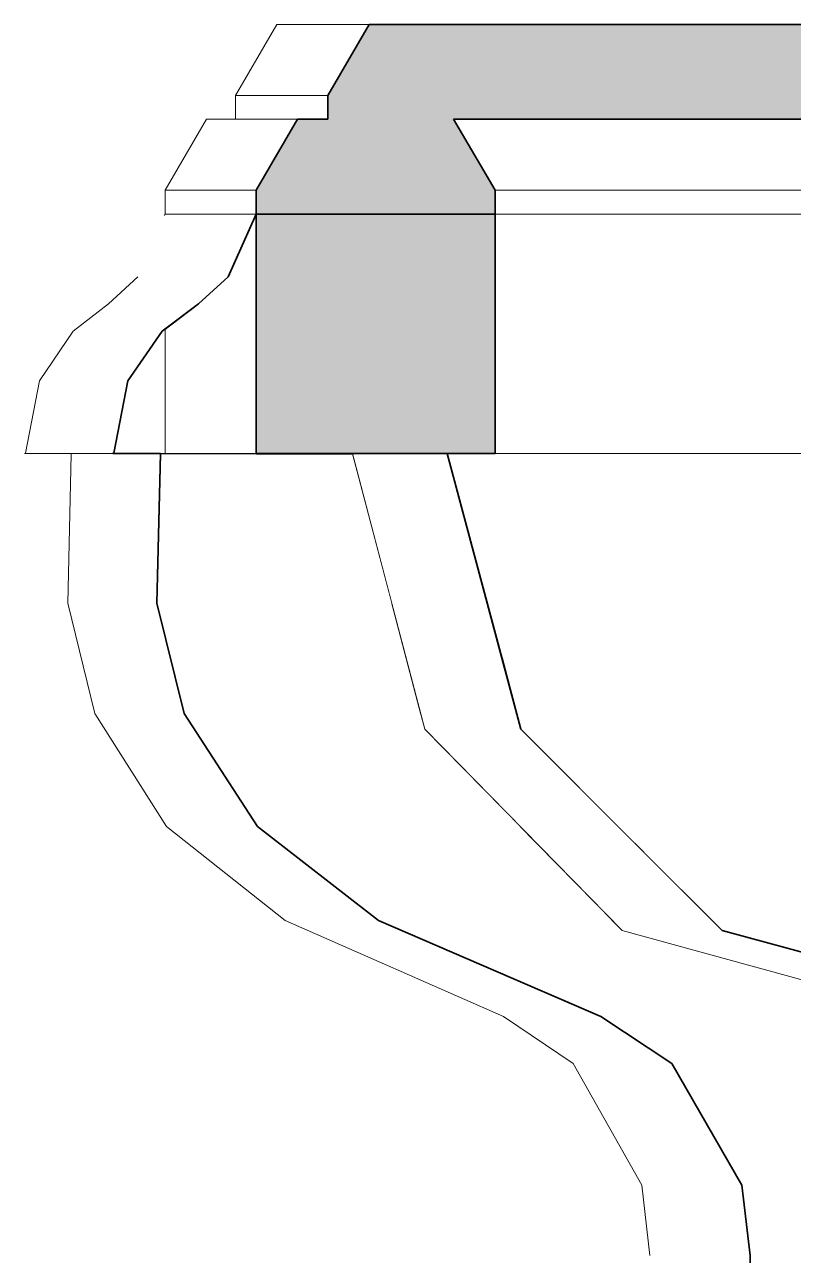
# Model space of a CAD drawing. Header units: millimetres. Extents: x -46169 to 237885, y -84465 to 18123.
# Drawn here: x 224730.3 to 224892.7, y -84152.6 to -83892.6 of the extents above; entities that cross this region are included whole.
import ezdxf

# ---------------------------------------------------------------- set-up
doc = ezdxf.new("R2010")
doc.units = ezdxf.units.MM
doc.header["$MEASUREMENT"] = 0
doc.linetypes.add('Wipeout_Contour', pattern=[1000, 0, -1000])
doc.layers.add('New_A-25-M_Wall_Ext', color=7, linetype='Continuous')
for name, color, linetype, lineweight, true_color in [('New_A-25-M_Wall_Ext_Pen_No__104', 7, 'Continuous', 15, 0xa6a6a6), ('New_A-25-M_Wall_Ext_Pen_No__44', 7, 'Continuous', 35, 0x444444), ('New_A-25-M_Wall_Ext_Pen_No__75', 7, 'Continuous', 20, 0x606060)]:
    doc.layers.add(name, color=color, linetype=linetype, lineweight=lineweight, true_color=true_color)

# ---------------------------------------------------------------- blocks, each defined once
blk = doc.blocks.new('Section Elem_420_4', base_point=(208268.76, -84332.61))
at = {"color": 254, "linetype": 'Wipeout_Contour', "lineweight": 0, "ltscale": 1439631.814152557}
blk.add_wipeout([(224767, -83951.61), (224759.99, -83956.91), (224759.99, -83983.22), (224779.18, -83983.22), (224779.18, -83932.66), (224773.28, -83945.88)], dxfattribs=at).dxf.layer = 'New_A-25-M_Wall_Ext'
at = {"color": 254, "linetype": 'Wipeout_Contour', "lineweight": 0, "ltscale": 959983.982576}
blk.add_wipeout([(224829.66, -83983.22), (224833.07, -83983.22), (224833.07, -83932.64), (224829.66, -83932.64)], dxfattribs=at).dxf.layer = 'New_A-25-M_Wall_Ext'
at = {"color": 254, "linetype": 'Wipeout_Contour', "lineweight": 0, "ltscale": 719758.006935}
blk.add_wipeout([(224740.09, -83983.32), (224740.19, -83983.32), (224740.19, -83983.22)], dxfattribs=at).dxf.layer = 'New_A-25-M_Wall_Ext'
at = {"color": 254, "linetype": 'Wipeout_Contour', "lineweight": 0, "ltscale": 719760.867056}
blk.add_wipeout([(224759.89, -83932.74), (224759.95, -83932.74), (224759.99, -83932.65)], dxfattribs=at).dxf.layer = 'New_A-25-M_Wall_Ext'
at = {"color": 254, "linetype": 'Wipeout_Contour', "lineweight": 0, "ltscale": 960117.741181}
blk.add_wipeout([(224833.07, -83983.22), (224901.05, -83983.22), (224901.05, -83932.64), (224833.07, -83932.64)], dxfattribs=at).dxf.layer = 'New_A-25-M_Wall_Ext'
at = {"color": 254, "linetype": 'Wipeout_Contour', "lineweight": 0, "ltscale": 719785.757537}
blk.add_wipeout([(224759.37, -83957.37), (224759.99, -83957.37), (224759.99, -83956.91)], dxfattribs=at).dxf.layer = 'New_A-25-M_Wall_Ext'
at = {"color": 254, "linetype": 'Wipeout_Contour', "lineweight": 0, "ltscale": 719768.057898}
blk.add_wipeout([(224739.4, -84014.8), (224740.19, -83983.32), (224740.09, -83983.32)], dxfattribs=at).dxf.layer = 'New_A-25-M_Wall_Ext'
at = {"color": 254, "linetype": 'Wipeout_Contour', "lineweight": 0, "ltscale": 960078.798204}
blk.add_wipeout([(224833.06, -83932.61), (224901.05, -83932.61), (224901.05, -83927.61), (224833.06, -83927.61)], dxfattribs=at).dxf.layer = 'New_A-25-M_Wall_Ext'
at = {"color": 254, "linetype": 'Wipeout_Contour', "lineweight": 0, "ltscale": 719760.671597}
blk.add_wipeout([(224759.89, -83932.74), (224759.86, -83932.96), (224759.95, -83932.74)], dxfattribs=at).dxf.layer = 'New_A-25-M_Wall_Ext'
at = {"color": 254, "linetype": 'Wipeout_Contour', "lineweight": 0, "ltscale": 959714.258523}
blk.add_wipeout([(224759.37, -83957.37), (224752.12, -83967.87), (224759.99, -83967.87), (224759.99, -83957.37)], dxfattribs=at).dxf.layer = 'New_A-25-M_Wall_Ext'
at = {"color": 254, "linetype": 'Wipeout_Contour', "lineweight": 0, "ltscale": 960281.340752}
blk.add_wipeout([(224899.7, -83983.31), (224884.83, -84010.18), (224900.06, -84014.35), (224899.75, -83983.32)], dxfattribs=at).dxf.layer = 'New_A-25-M_Wall_Ext'
at = {"color": 254, "linetype": 'Wipeout_Contour', "lineweight": 0, "ltscale": 959945.015922}
blk.add_wipeout([(224829.65, -83927.61), (224829.65, -83932.61), (224833.06, -83932.61), (224833.06, -83927.61)], dxfattribs=at).dxf.layer = 'New_A-25-M_Wall_Ext'
at = {"color": 254, "linetype": 'Wipeout_Contour', "lineweight": 0, "ltscale": 959723.286764}
blk.add_wipeout([(224752.12, -83967.87), (224749.11, -83983.14), (224759.99, -83983.14), (224759.99, -83967.87)], dxfattribs=at).dxf.layer = 'New_A-25-M_Wall_Ext'
at = {"color": 254, "linetype": 'Wipeout_Contour', "lineweight": 0, "ltscale": 960251.473758}
blk.add_wipeout([(224899.67, -83983.27), (224873.68, -83998.79), (224884.83, -84010.18), (224899.7, -83983.31)], dxfattribs=at).dxf.layer = 'New_A-25-M_Wall_Ext'
at = {"layer": 'New_A-25-M_Wall_Ext_Pen_No__75', "linetype": 'Continuous'}
for p, q in [((224829.65, -83932.61), (224833.06, -83932.61)), ((224829.66, -83932.64), (224833.07, -83932.64)), ((224833.06, -83932.61), (224901.05, -83932.61)), ((224833.07, -83932.64), (224901.05, -83932.64))]:
    blk.add_line(p, q, dxfattribs=at)
at = {"color": 254, "linetype": 'Wipeout_Contour', "lineweight": 0, "ltscale": 960057.899851}
blk.add_wipeout([(224833.06, -83927.61), (224901.05, -83927.61), (224899.79, -83912.61), (224827.01, -83912.61)], dxfattribs=at).dxf.layer = 'New_A-25-M_Wall_Ext'
at = {"color": 254, "linetype": 'Wipeout_Contour', "lineweight": 0, "ltscale": 959731.26535}
blk.add_wipeout([(224749.11, -83983.14), (224748.9, -83983.22), (224759.99, -83983.22), (224759.99, -83983.14)], dxfattribs=at).dxf.layer = 'New_A-25-M_Wall_Ext'
at = {"color": 254, "linetype": 'Wipeout_Contour', "lineweight": 0, "ltscale": 960227.766025}
blk.add_wipeout([(224899.65, -83983.22), (224869.59, -83983.22), (224873.68, -83998.79), (224899.67, -83983.27)], dxfattribs=at).dxf.layer = 'New_A-25-M_Wall_Ext'
at = {"color": 254, "linetype": 'Wipeout_Contour', "lineweight": 0, "ltscale": 960299.464192}
blk.add_wipeout([(224884.83, -84010.18), (224868.98, -84041.89), (224902.13, -84050.96), (224900.06, -84014.35)], dxfattribs=at).dxf.layer = 'New_A-25-M_Wall_Ext'
at = {"color": 254, "linetype": 'Wipeout_Contour', "lineweight": 0, "ltscale": 959916.958699}
blk.add_wipeout([(224820.91, -83912.61), (224829.65, -83927.61), (224833.06, -83927.61), (224827.01, -83912.61)], dxfattribs=at).dxf.layer = 'New_A-25-M_Wall_Ext'
at = {"color": 254, "linetype": 'Wipeout_Contour', "lineweight": 0, "ltscale": 959794.560034}
blk.add_wipeout([(224759, -83983.32), (224783.66, -83983.32), (224783.73, -83983.22), (224759, -83983.22)], dxfattribs=at).dxf.layer = 'New_A-25-M_Wall_Ext'
at = {"color": 254, "linetype": 'Wipeout_Contour', "lineweight": 0, "ltscale": 960203.672114}
blk.add_wipeout([(224873.68, -83998.79), (224844.71, -84017.09), (224868.98, -84041.89), (224884.83, -84010.18)], dxfattribs=at).dxf.layer = 'New_A-25-M_Wall_Ext'
at = {"layer": 'New_A-25-M_Wall_Ext_Pen_No__44', "linetype": 'Continuous'}
for p, q in [((224820.91, -83912.61), (224829.65, -83927.61)), ((225045.18, -83912.61), (224820.91, -83912.61))]:
    blk.add_line(p, q, dxfattribs=at)
at = {"layer": 'New_A-25-M_Wall_Ext_Pen_No__75', "linetype": 'Continuous'}
for p, q in [((224833.06, -83927.61), (224829.65, -83927.61)), ((224901.05, -83927.61), (224833.06, -83927.61))]:
    blk.add_line(p, q, dxfattribs=at)
at = {"color": 254, "linetype": 'Wipeout_Contour', "lineweight": 0, "ltscale": 959815.36522}
blk.add_wipeout([(224759, -83983.32), (224758.19, -84014.8), (224783.17, -84014.8), (224783.66, -83983.32)], dxfattribs=at).dxf.layer = 'New_A-25-M_Wall_Ext'
at = {"color": 254, "linetype": 'Wipeout_Contour', "lineweight": 0, "ltscale": 960128.488696}
blk.add_wipeout([(224869.59, -83983.22), (224835.82, -83983.22), (224844.71, -84017.09), (224873.68, -83998.79)], dxfattribs=at).dxf.layer = 'New_A-25-M_Wall_Ext'
at = {"color": 254, "linetype": 'Wipeout_Contour', "lineweight": 0, "ltscale": 1200385.891145645}
blk.add_wipeout([(224859.19, -84065.51), (224860.99, -84067.33), (224905.87, -84079.61), (224902.13, -84050.96), (224868.98, -84041.89)], dxfattribs=at).dxf.layer = 'New_A-25-M_Wall_Ext'
at = {"color": 254, "linetype": 'Wipeout_Contour', "lineweight": 0, "ltscale": 959861.734493}
blk.add_wipeout([(224758.19, -84014.8), (224764.02, -84038.12), (224787.24, -84038.12), (224783.17, -84014.8)], dxfattribs=at).dxf.layer = 'New_A-25-M_Wall_Ext'
at = {"color": 254, "linetype": 'Wipeout_Contour', "lineweight": 0, "ltscale": 1200198.216997763}
blk.add_wipeout([(224831.15, -84026.54), (224835.12, -84041.4), (224859.19, -84065.51), (224868.98, -84041.89), (224844.71, -84017.09)], dxfattribs=at).dxf.layer = 'New_A-25-M_Wall_Ext'
at = {"color": 254, "linetype": 'Wipeout_Contour', "lineweight": 0, "ltscale": 1200472.929874209}
blk.add_wipeout([(224860.99, -84067.33), (224877.62, -84083.99), (224896.6, -84089.08), (224909.6, -84092.4), (224905.87, -84079.61)], dxfattribs=at).dxf.layer = 'New_A-25-M_Wall_Ext'
at = {"color": 254, "linetype": 'Wipeout_Contour', "lineweight": 0, "ltscale": 960051.63267}
blk.add_wipeout([(224819.57, -83983.22), (224831.15, -84026.54), (224844.71, -84017.09), (224835.82, -83983.22)], dxfattribs=at).dxf.layer = 'New_A-25-M_Wall_Ext'
at = {"color": 254, "linetype": 'Wipeout_Contour', "lineweight": 0, "ltscale": 959928.541414}
blk.add_wipeout([(224764.02, -84038.12), (224779.45, -84062), (224798.01, -84062), (224787.24, -84038.12)], dxfattribs=at).dxf.layer = 'New_A-25-M_Wall_Ext'
at = {"color": 254, "linetype": 'Wipeout_Contour', "lineweight": 0, "ltscale": 1200515.123194808}
blk.add_wipeout([(224856.51, -84083.99), (224913.45, -84099.58), (224934.93, -84099.58), (224896.6, -84089.08), (224877.62, -84083.99)], dxfattribs=at).dxf.layer = 'New_A-25-M_Wall_Ext'
at = {"color": 254, "linetype": 'Wipeout_Contour', "lineweight": 0, "ltscale": 960185.566776}
blk.add_wipeout([(224835.12, -84041.4), (224814.82, -84041.4), (224856.51, -84083.99), (224877.62, -84083.99)], dxfattribs=at).dxf.layer = 'New_A-25-M_Wall_Ext'
at = {"color": 254, "linetype": 'Wipeout_Contour', "lineweight": 0, "ltscale": 960007.280048}
blk.add_wipeout([(224799.56, -83983.22), (224814.82, -84041.4), (224835.12, -84041.4), (224819.57, -83983.22)], dxfattribs=at).dxf.layer = 'New_A-25-M_Wall_Ext'
at = {"color": 254, "linetype": 'Wipeout_Contour', "lineweight": 0, "ltscale": 960024.286835}
blk.add_wipeout([(224779.45, -84062), (224805.02, -84081.81), (224815.86, -84081.81), (224798.01, -84062)], dxfattribs=at).dxf.layer = 'New_A-25-M_Wall_Ext'
at = {"layer": 'New_A-25-M_Wall_Ext_Pen_No__44', "linetype": 'Continuous', "flags": 128}
blk.add_lwpolyline([(224829.65, -83927.61), (224829.65, -83932.61), (224829.66, -83983.22)], dxfattribs=at)
at = {"layer": 'New_A-25-M_Wall_Ext_Pen_No__75', "linetype": 'Continuous'}
for p, q in [((224829.66, -83983.22), (224833.07, -83983.22)), ((224833.07, -83983.22), (224901.05, -83983.22))]:
    blk.add_line(p, q, dxfattribs=at)
at = {"color": 254, "linetype": 'Wipeout_Contour', "lineweight": 0, "ltscale": 959870.569868}
blk.add_wipeout([(224783.66, -83983.32), (224799.59, -83983.32), (224799.56, -83983.22), (224783.73, -83983.22)], dxfattribs=at).dxf.layer = 'New_A-25-M_Wall_Ext'
at = {"color": 254, "linetype": 'Wipeout_Contour', "lineweight": 0, "ltscale": 720093.26389}
blk.add_wipeout([(224815.86, -84081.81), (224805.02, -84081.81), (224840.92, -84097.33)], dxfattribs=at).dxf.layer = 'New_A-25-M_Wall_Ext'
at = {"color": 254, "linetype": 'Wipeout_Contour', "lineweight": 0, "ltscale": 959900.200868}
blk.add_wipeout([(224783.66, -83983.32), (224783.17, -84014.8), (224807.84, -84014.8), (224799.59, -83983.32)], dxfattribs=at).dxf.layer = 'New_A-25-M_Wall_Ext'
at = {"layer": 'New_A-25-M_Wall_Ext_Pen_No__44', "linetype": 'Continuous'}
blk.add_line((224829.66, -83983.22), (224779.18, -83983.22), dxfattribs=at)
at = {"color": 254, "linetype": 'Wipeout_Contour', "lineweight": 0, "ltscale": 959955.140277}
blk.add_wipeout([(224783.17, -84014.8), (224787.24, -84038.12), (224813.96, -84038.12), (224807.84, -84014.8)], dxfattribs=at).dxf.layer = 'New_A-25-M_Wall_Ext'
at = {"color": 254, "linetype": 'Wipeout_Contour', "lineweight": 0, "ltscale": 1200037.171078891}
blk.add_wipeout([(224787.24, -84038.12), (224798.01, -84062), (224834.98, -84062), (224814.82, -84041.4), (224813.96, -84038.12)], dxfattribs=at).dxf.layer = 'New_A-25-M_Wall_Ext'
at = {"layer": 'New_A-25-M_Wall_Ext_Pen_No__44', "linetype": 'Continuous'}
blk.add_line((224819.57, -83983.22), (224835.12, -84041.4), dxfattribs=at)
at = {"layer": 'New_A-25-M_Wall_Ext_Pen_No__75', "linetype": 'Continuous'}
blk.add_line((224814.82, -84041.4), (224799.56, -83983.22), dxfattribs=at)
at = {"color": 254, "linetype": 'Wipeout_Contour', "lineweight": 0, "ltscale": 960122.755465}
blk.add_wipeout([(224798.01, -84062), (224815.86, -84081.81), (224854.37, -84081.81), (224834.98, -84062)], dxfattribs=at).dxf.layer = 'New_A-25-M_Wall_Ext'
at = {"color": 254, "linetype": 'Wipeout_Contour', "lineweight": 0, "ltscale": 1680494.536978536}
blk.add_wipeout([(224854.37, -84081.81), (224815.86, -84081.81), (224840.92, -84097.33), (224852.01, -84102.13), (224904.11, -84102.13), (224902.34, -84096.54), (224856.51, -84083.99)], dxfattribs=at).dxf.layer = 'New_A-25-M_Wall_Ext'
at = {"layer": 'New_A-25-M_Wall_Ext_Pen_No__44', "linetype": 'Continuous', "flags": 128}
blk.add_lwpolyline([(224877.62, -84083.99), (224896.6, -84089.08), (224935.68, -84099.04)], dxfattribs=at)
at = {"layer": 'New_A-25-M_Wall_Ext_Pen_No__75', "linetype": 'Continuous'}
blk.add_line((224913.45, -84099.58), (224856.51, -84083.99), dxfattribs=at)
at = {"color": 254, "linetype": 'Wipeout_Contour', "lineweight": 0, "ltscale": 960383.56465}
blk.add_wipeout([(224852.01, -84102.13), (224867.02, -84112.07), (224906.17, -84112.07), (224904.11, -84102.13)], dxfattribs=at).dxf.layer = 'New_A-25-M_Wall_Ext'
at = {"color": 254, "linetype": 'Wipeout_Contour', "lineweight": 0, "ltscale": 960440.204379}
blk.add_wipeout([(224867.02, -84112.07), (224881.82, -84137.75), (224908.19, -84137.75), (224906.17, -84112.07)], dxfattribs=at).dxf.layer = 'New_A-25-M_Wall_Ext'
at = {"color": 254, "linetype": 'Wipeout_Contour', "lineweight": 0, "ltscale": 960486.438762}
blk.add_wipeout([(224881.82, -84137.75), (224883.55, -84152.58), (224908.43, -84152.58), (224908.19, -84137.75)], dxfattribs=at).dxf.layer = 'New_A-25-M_Wall_Ext'
at = {"color": 254, "linetype": 'Wipeout_Contour', "lineweight": 0, "ltscale": 960398.824972}
blk.add_wipeout([(224881.82, -84137.75), (224860.66, -84137.75), (224862.36, -84152.58), (224883.55, -84152.58)], dxfattribs=at).dxf.layer = 'New_A-25-M_Wall_Ext'
at = {"color": 254, "linetype": 'Wipeout_Contour', "lineweight": 0, "ltscale": 960339.76463}
blk.add_wipeout([(224867.02, -84112.07), (224846.14, -84112.07), (224860.66, -84137.75), (224881.82, -84137.75)], dxfattribs=at).dxf.layer = 'New_A-25-M_Wall_Ext'
at = {"layer": 'New_A-25-M_Wall_Ext_Pen_No__75', "linetype": 'Continuous'}
blk.add_line((224860.66, -84137.75), (224862.36, -84152.58), dxfattribs=at)
at = {"color": 254, "linetype": 'Wipeout_Contour', "lineweight": 0, "ltscale": 960259.490871}
blk.add_wipeout([(224852.01, -84102.13), (224831.42, -84102.13), (224846.14, -84112.07), (224867.02, -84112.07)], dxfattribs=at).dxf.layer = 'New_A-25-M_Wall_Ext'
at = {"layer": 'New_A-25-M_Wall_Ext_Pen_No__44', "linetype": 'Continuous', "flags": 128}
blk.add_lwpolyline([(224887.52, -84217.89), (224883.59, -84203.17), (224883.55, -84152.58), (224881.82, -84137.75), (224867.02, -84112.07)], dxfattribs=at)
at = {"layer": 'New_A-25-M_Wall_Ext_Pen_No__75', "linetype": 'Continuous'}
blk.add_line((224846.14, -84112.07), (224860.66, -84137.75), dxfattribs=at)
at = {"color": 254, "linetype": 'Wipeout_Contour', "lineweight": 0, "ltscale": 960123.261791}
blk.add_wipeout([(224805.02, -84081.81), (224785.33, -84081.81), (224831.42, -84102.13), (224852.01, -84102.13)], dxfattribs=at).dxf.layer = 'New_A-25-M_Wall_Ext'
at = {"layer": 'New_A-25-M_Wall_Ext_Pen_No__44', "linetype": 'Continuous'}
blk.add_line((224835.12, -84041.4), (224877.62, -84083.99), dxfattribs=at)
at = {"layer": 'New_A-25-M_Wall_Ext_Pen_No__75', "linetype": 'Continuous'}
for p, q in [((224856.51, -84083.99), (224814.82, -84041.4)), ((224831.42, -84102.13), (224846.14, -84112.07))]:
    blk.add_line(p, q, dxfattribs=at)
at = {"color": 254, "linetype": 'Wipeout_Contour', "lineweight": 0, "ltscale": 959960.533031}
blk.add_wipeout([(224779.45, -84062), (224760.25, -84062), (224785.33, -84081.81), (224805.02, -84081.81)], dxfattribs=at).dxf.layer = 'New_A-25-M_Wall_Ext'
at = {"layer": 'New_A-25-M_Wall_Ext_Pen_No__75', "linetype": 'Continuous'}
blk.add_line((224785.33, -84081.81), (224831.42, -84102.13), dxfattribs=at)
at = {"color": 254, "linetype": 'Wipeout_Contour', "lineweight": 0, "ltscale": 959853.853003}
blk.add_wipeout([(224764.02, -84038.12), (224745.11, -84038.12), (224760.25, -84062), (224779.45, -84062)], dxfattribs=at).dxf.layer = 'New_A-25-M_Wall_Ext'
at = {"layer": 'New_A-25-M_Wall_Ext_Pen_No__75', "linetype": 'Continuous'}
blk.add_line((224760.25, -84062), (224785.33, -84081.81), dxfattribs=at)
at = {"color": 254, "linetype": 'Wipeout_Contour', "lineweight": 0, "ltscale": 959781.335777}
blk.add_wipeout([(224758.19, -84014.8), (224739.4, -84014.8), (224745.11, -84038.12), (224764.02, -84038.12)], dxfattribs=at).dxf.layer = 'New_A-25-M_Wall_Ext'
at = {"layer": 'New_A-25-M_Wall_Ext_Pen_No__75', "linetype": 'Continuous'}
blk.add_line((224745.11, -84038.12), (224760.25, -84062), dxfattribs=at)
at = {"color": 254, "linetype": 'Wipeout_Contour', "lineweight": 0, "ltscale": 959733.583251}
blk.add_wipeout([(224740.19, -83983.22), (224739.4, -84014.8), (224758.19, -84014.8), (224759, -83983.22)], dxfattribs=at).dxf.layer = 'New_A-25-M_Wall_Ext'
at = {"layer": 'New_A-25-M_Wall_Ext_Pen_No__44', "linetype": 'Continuous', "flags": 128}
blk.add_lwpolyline([(224867.02, -84112.07), (224852.01, -84102.13), (224805.02, -84081.81), (224779.45, -84062), (224764.02, -84038.12), (224758.19, -84014.8), (224759, -83983.22)], dxfattribs=at)
at = {"layer": 'New_A-25-M_Wall_Ext_Pen_No__75', "linetype": 'Continuous'}
for p, q in [((224759, -83983.22), (224759.99, -83983.22)), ((224759.99, -83983.22), (224779.18, -83983.22)), ((224739.4, -84014.8), (224745.11, -84038.12))]:
    blk.add_line(p, q, dxfattribs=at)
at = {"color": 254, "linetype": 'Wipeout_Contour', "lineweight": 0, "ltscale": 959675.826414}
blk.add_wipeout([(224730.48, -83983.14), (224730.29, -83983.22), (224748.9, -83983.22), (224749.11, -83983.14)], dxfattribs=at).dxf.layer = 'New_A-25-M_Wall_Ext'
at = {"color": 254, "linetype": 'Wipeout_Contour', "lineweight": 0, "ltscale": 959671.044513}
blk.add_wipeout([(224733.44, -83967.87), (224730.48, -83983.14), (224749.11, -83983.14), (224752.12, -83967.87)], dxfattribs=at).dxf.layer = 'New_A-25-M_Wall_Ext'
at = {"layer": 'New_A-25-M_Wall_Ext_Pen_No__44', "linetype": 'Continuous'}
for p, q in [((224748.9, -83983.22), (224749.11, -83983.14)), ((224759, -83983.22), (224748.9, -83983.22))]:
    blk.add_line(p, q, dxfattribs=at)
at = {"layer": 'New_A-25-M_Wall_Ext_Pen_No__75', "linetype": 'Continuous'}
for p, q in [((224730.48, -83983.14), (224730.29, -83983.22)), ((224748.9, -83983.22), (224730.29, -83983.22)), ((224740.09, -83983.32), (224739.4, -84014.8)), ((224740.19, -83983.22), (224740.09, -83983.32)), ((224759, -83983.22), (224748.9, -83983.22))]:
    blk.add_line(p, q, dxfattribs=at)
at = {"color": 254, "linetype": 'Wipeout_Contour', "lineweight": 0, "ltscale": 959672.05061}
blk.add_wipeout([(224740.55, -83957.37), (224733.44, -83967.87), (224752.12, -83967.87), (224759.37, -83957.37)], dxfattribs=at).dxf.layer = 'New_A-25-M_Wall_Ext'
at = {"layer": 'New_A-25-M_Wall_Ext_Pen_No__75', "linetype": 'Continuous'}
blk.add_line((224733.44, -83967.87), (224730.48, -83983.14), dxfattribs=at)
at = {"color": 254, "linetype": 'Wipeout_Contour', "lineweight": 0, "ltscale": 959688.293422}
blk.add_wipeout([(224748.04, -83951.61), (224740.55, -83957.37), (224759.37, -83957.37), (224767, -83951.61)], dxfattribs=at).dxf.layer = 'New_A-25-M_Wall_Ext'
at = {"layer": 'New_A-25-M_Wall_Ext_Pen_No__75', "linetype": 'Continuous'}
for p, q in [((224759.99, -83983.22), (224759.99, -83956.91)), ((224740.55, -83957.37), (224733.44, -83967.87))]:
    blk.add_line(p, q, dxfattribs=at)
at = {"color": 254, "linetype": 'Wipeout_Contour', "lineweight": 0, "ltscale": 959706.072735}
blk.add_wipeout([(224754.2, -83945.88), (224748.04, -83951.61), (224767, -83951.61), (224773.28, -83945.88)], dxfattribs=at).dxf.layer = 'New_A-25-M_Wall_Ext'
at = {"layer": 'New_A-25-M_Wall_Ext_Pen_No__75', "linetype": 'Continuous'}
blk.add_line((224748.04, -83951.61), (224740.55, -83957.37), dxfattribs=at)
at = {"color": 254, "linetype": 'Wipeout_Contour', "lineweight": 0, "ltscale": 1919417.435955461}
blk.add_wipeout([(224759.99, -83932.64), (224754.2, -83945.88), (224773.28, -83945.88), (224779.18, -83932.66), (224779.18, -83932.64), (224761.23, -83932.64), (224761.22, -83932.66), (224761.22, -83932.64)], dxfattribs=at).dxf.layer = 'New_A-25-M_Wall_Ext'
at = {"layer": 'New_A-25-M_Wall_Ext_Pen_No__75', "linetype": 'Continuous'}
blk.add_line((224754.2, -83945.88), (224748.04, -83951.61), dxfattribs=at)
at = {"color": 254, "linetype": 'Wipeout_Contour', "lineweight": 0, "ltscale": 959713.476805}
blk.add_wipeout([(224759.97, -83927.61), (224759.97, -83932.61), (224779.17, -83932.61), (224779.17, -83927.61)], dxfattribs=at).dxf.layer = 'New_A-25-M_Wall_Ext'
at = {"layer": 'New_A-25-M_Wall_Ext_Pen_No__104', "linetype": 'Continuous'}
blk.add_hatch(color=256, dxfattribs=at).paths.add_polyline_path([(224779.18, -83983.22), (224829.66, -83983.22), (224829.66, -83932.64), (224779.18, -83932.64)])
at = {"layer": 'New_A-25-M_Wall_Ext_Pen_No__44', "linetype": 'Continuous'}
for p, q in [((224829.65, -83932.61), (224779.17, -83932.61)), ((224779.18, -83932.64), (224779.18, -83983.22)), ((224829.66, -83932.64), (224779.18, -83932.64))]:
    blk.add_line(p, q, dxfattribs=at)
at = {"layer": 'New_A-25-M_Wall_Ext_Pen_No__75', "linetype": 'Continuous'}
for p, q in [((224759.89, -83932.74), (224759.85, -83932.96)), ((224759.99, -83932.64), (224759.89, -83932.74)), ((224759.97, -83932.61), (224779.17, -83932.61)), ((224759.99, -83932.64), (224779.18, -83932.64))]:
    blk.add_line(p, q, dxfattribs=at)
at = {"color": 254, "linetype": 'Wipeout_Contour', "lineweight": 0, "ltscale": 959715.844321}
blk.add_wipeout([(224768.69, -83912.61), (224759.97, -83927.61), (224779.17, -83927.61), (224787.91, -83912.61)], dxfattribs=at).dxf.layer = 'New_A-25-M_Wall_Ext'
at = {"layer": 'New_A-25-M_Wall_Ext_Pen_No__44', "linetype": 'Continuous', "flags": 128}
blk.add_lwpolyline([(224749.11, -83983.14), (224752.12, -83967.87), (224759.37, -83957.37), (224767, -83951.61), (224773.28, -83945.88), (224779.19, -83932.64), (224779.17, -83927.61)], dxfattribs=at)
at = {"layer": 'New_A-25-M_Wall_Ext_Pen_No__75', "linetype": 'Continuous'}
for p, q in [((224759.97, -83927.61), (224768.69, -83912.61)), ((224759.97, -83932.61), (224759.97, -83927.61)), ((224779.17, -83927.61), (224759.97, -83927.61))]:
    blk.add_line(p, q, dxfattribs=at)
at = {"color": 254, "linetype": 'Wipeout_Contour', "lineweight": 0, "ltscale": 959741.70646}
blk.add_wipeout([(224774.83, -83907.61), (224774.83, -83912.61), (224794.31, -83912.61), (224794.31, -83907.61)], dxfattribs=at).dxf.layer = 'New_A-25-M_Wall_Ext'
at = {"layer": 'New_A-25-M_Wall_Ext_Pen_No__104', "linetype": 'Continuous'}
blk.add_hatch(color=256, dxfattribs=at).paths.add_polyline_path([(224829.65, -83932.61), (224829.65, -83927.61), (224820.91, -83912.61), (224787.91, -83912.61), (224779.17, -83927.61), (224779.17, -83932.61)])
at = {"layer": 'New_A-25-M_Wall_Ext_Pen_No__44', "linetype": 'Continuous'}
for p, q in [((224787.91, -83912.61), (224779.17, -83927.61)), ((224794.31, -83912.61), (224787.91, -83912.61))]:
    blk.add_line(p, q, dxfattribs=at)
at = {"layer": 'New_A-25-M_Wall_Ext_Pen_No__75', "linetype": 'Continuous'}
blk.add_line((224787.91, -83912.61), (224768.69, -83912.61), dxfattribs=at)
at = {"color": 254, "linetype": 'Wipeout_Contour', "lineweight": 0, "ltscale": 959744.078323}
blk.add_wipeout([(224783.54, -83892.61), (224774.83, -83907.61), (224794.31, -83907.61), (224803.06, -83892.61)], dxfattribs=at).dxf.layer = 'New_A-25-M_Wall_Ext'
at = {"layer": 'New_A-25-M_Wall_Ext_Pen_No__104', "linetype": 'Continuous'}
blk.add_hatch(color=256, dxfattribs=at).paths.add_polyline_path([(225077.05, -83912.61), (225077.05, -83907.61), (225068.3, -83892.61), (224803.06, -83892.61), (224794.31, -83907.61), (224794.31, -83912.61)])
at = {"layer": 'New_A-25-M_Wall_Ext_Pen_No__44', "linetype": 'Continuous'}
for p, q in [((224803.06, -83892.61), (224794.31, -83907.61)), ((225068.3, -83892.61), (224803.06, -83892.61)), ((224794.31, -83907.61), (224794.31, -83912.61))]:
    blk.add_line(p, q, dxfattribs=at)
at = {"layer": 'New_A-25-M_Wall_Ext_Pen_No__75', "linetype": 'Continuous'}
for p, q in [((224774.83, -83907.61), (224783.54, -83892.61)), ((224803.06, -83892.61), (224783.54, -83892.61)), ((224774.83, -83912.61), (224774.83, -83907.61)), ((224794.31, -83907.61), (224774.83, -83907.61))]:
    blk.add_line(p, q, dxfattribs=at)

msp = doc.modelspace()

# ---------------------------------------------------------------- block references
at = {"layer": 'New_A-25-M_Wall_Ext'}
msp.add_blockref('Section Elem_420_4', (208268.76, -84332.61), dxfattribs=at)

doc.saveas('drawing.dxf')
